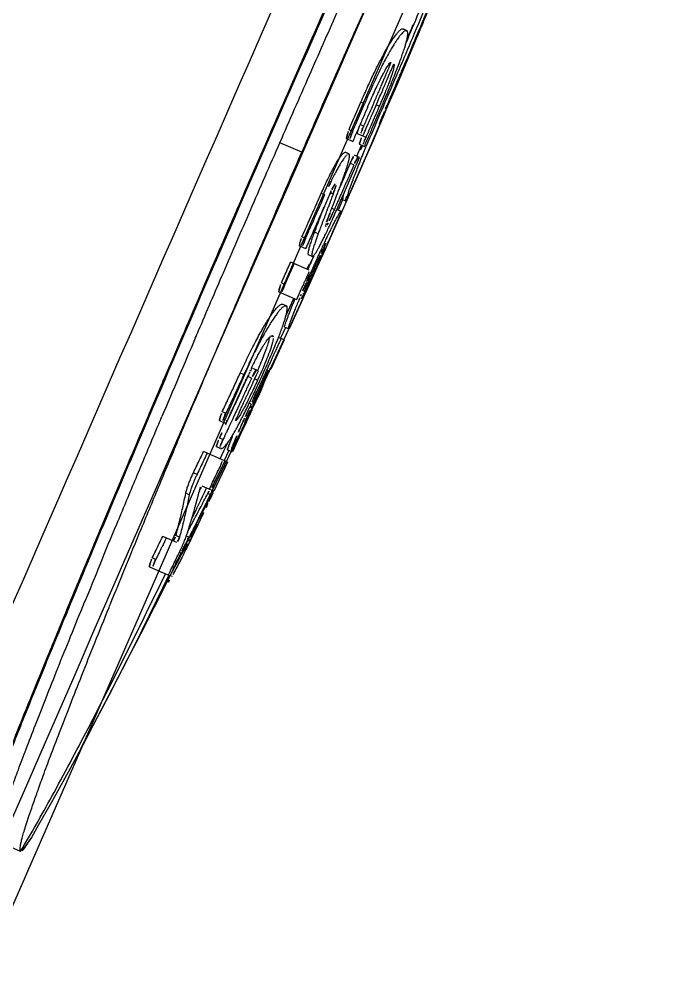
# Model space of a CAD drawing. Header units: millimetres. Extents: x 1145859089 to 1147511753, y -1047484727 to -1047247487.
# Drawn here: x 1146335855.3 to 1146335893.6, y -1047431231.3 to -1047431174.8 of the extents above; entities that cross this region are included whole.
import ezdxf
from ezdxf.xclip import XClip

# ---------------------------------------------------------------- set-up
doc = ezdxf.new("R2010")
doc.units = ezdxf.units.MM
doc.header["$LTSCALE"] = 100
doc.header["$MEASUREMENT"] = 0
doc.header["$XCLIPFRAME"] = 2
doc.layers.get('0').update_dxf_attribs({"linetype": 'CONTINUOUS'})
doc.layers.add('XREF', color=135, linetype='CONTINUOUS')
doc.layers.add('단지배치도$0$W240910', color=135, linetype='CONTINUOUS')

# ---------------------------------------------------------------- blocks, each defined once
blk = doc.blocks.new('단지배치도$0$zw$9902')
at = {"layer": '단지배치도$0$W240910', "linetype": 'ByBlock', "ltscale": 20}
for p, q in [((67175.562, -59870.414), (67241.68, -59719.244)), ((67199.656, -59804.68), (67199.015, -59806.129)), ((67204.142, -59806.059), (67204.358, -59806.154)), ((67199.015, -59806.129), (67198.236, -59807.895)), ((67204.167, -59806.065), (67204.355, -59806.147)), ((67204.381, -59806.668), (67204.564, -59806.236)), ((67198.236, -59807.895), (67197.487, -59809.597)), ((67197.487, -59809.597), (67196.767, -59811.239)), ((67201.883, -59810.46), (67201.672, -59810.368)), ((67202.754, -59810.599), (67202.576, -59810.521)), ((67203.245, -59810.56), (67203.152, -59810.777)), ((67202.792, -59811.047), (67202.719, -59811.015)), ((67202.861, -59810.887), (67202.792, -59811.047)), ((67203.152, -59810.777), (67203.118, -59810.762)), ((67203.152, -59810.777), (67203.122, -59810.846)), ((67196.767, -59811.239), (67196.071, -59812.829)), ((67201.835, -59811.768), (67201.624, -59811.675)), ((67201.187, -59812.071), (67200.976, -59811.979)), ((67201.463, -59812.192), (67201.97, -59812.414)), ((67202.744, -59811.732), (67201.995, -59813.463)), ((67196.071, -59812.829), (67195.396, -59814.374)), ((67198.207, -59813.302), (67196.919, -59812.738)), ((67200.832, -59812.5), (67201.198, -59812.661)), ((67201.584, -59812.829), (67201.878, -59812.958)), ((67200.959, -59813.39), (67200.748, -59813.298)), ((67200.765, -59813.299), (67200.961, -59813.385)), ((67201.431, -59813.53), (67201.712, -59812.885)), ((67201.971, -59812.996), (67201.991, -59812.947)), ((67200.793, -59814.537), (67201.05, -59813.95)), ((67201.995, -59813.463), (67200.969, -59815.811)), ((67201.261, -59814.042), (67201.05, -59813.95)), ((67201.598, -59813.603), (67201.303, -59813.474)), ((67195.396, -59814.374), (67194.74, -59815.881)), ((67200.666, -59814.829), (67200.793, -59814.537)), ((67200.448, -59815.325), (67200.666, -59814.829)), ((67194.74, -59815.881), (67193.972, -59817.65)), ((67199.556, -59815.804), (67199.346, -59815.712)), ((67200.042, -59815.746), (67199.88, -59815.675)), ((67200.597, -59816.085), (67200.332, -59816.686)), ((67200.789, -59816.17), (67200.578, -59816.077)), ((67200.543, -59816.778), (67199.749, -59818.571)), ((67199.966, -59816.581), (67200.118, -59816.647)), ((67200.543, -59816.778), (67200.286, -59816.666)), ((67193.972, -59817.65), (67193.22, -59819.384)), ((67199.601, -59817.624), (67199.628, -59817.635)), ((67198.426, -59818.355), (67198.215, -59818.263)), ((67199.165, -59818.078), (67198.955, -59817.986)), ((67199.578, -59818.496), (67199.532, -59818.593)), ((67198.065, -59818.785), (67198.432, -59818.945)), ((67199.532, -59818.593), (67199.49, -59818.683)), ((67199.576, -59818.934), (67199.497, -59818.9)), ((67199.701, -59818.55), (67199.749, -59818.571)), ((67193.22, -59819.384), (67192.486, -59821.084)), ((67198.809, -59819.41), (67198.599, -59819.318)), ((67198.814, -59819.414), (67198.603, -59819.322)), ((67199.264, -59819.384), (67199.324, -59819.41)), ((67198.641, -59820.21), (67197.557, -59819.736)), ((67198.557, -59820.173), (67198.6, -59820.077)), ((67192.486, -59821.084), (67191.768, -59822.75)), ((67197.216, -59821.055), (67197.006, -59820.963)), ((67196.854, -59821.484), (67197.904, -59821.943)), ((67197.502, -59822.393), (67197.738, -59821.87)), ((67198.251, -59821.895), (67198.286, -59821.817)), ((67198.26, -59821.702), (67198.292, -59821.716)), ((67198.286, -59821.817), (67198.342, -59821.692)), ((67197.095, -59822.212), (67197.308, -59822.305)), ((67197.095, -59822.212), (67197.097, -59822.213)), ((67197.425, -59822.564), (67197.502, -59822.393)), ((67198.26, -59821.899), (67197.461, -59823.664)), ((67198.26, -59821.899), (67198.251, -59821.895)), ((67191.768, -59822.75), (67190.612, -59825.446)), ((67197.275, -59822.897), (67197.425, -59822.564)), ((67197.25, -59823.572), (67196.959, -59824.211)), ((67197.207, -59823.553), (67197.461, -59823.664)), ((67196.492, -59824.064), (67196.506, -59824.073)), ((67197.17, -59824.303), (67196.387, -59826.017)), ((67197.17, -59824.303), (67196.839, -59824.158)), ((67190.612, -59825.446), (67189.941, -59827.014)), ((67194.803, -59826.342), (67194.592, -59826.25)), ((67195.655, -59826.126), (67195.325, -59825.982)), ((67195.349, -59826.792), (67195.547, -59826.362)), ((67195.547, -59826.362), (67195.655, -59826.126)), ((67195.611, -59826.107), (67195.623, -59826.078)), ((67196.287, -59825.973), (67196.387, -59826.017)), ((67195.259, -59826.54), (67195.048, -59826.447)), ((67195.441, -59826.591), (67195.611, -59826.665)), ((67195.839, -59826.744), (67195.64, -59827.176)), ((67195.986, -59826.875), (67195.892, -59826.834)), ((67189.941, -59827.014), (67189.289, -59828.544)), ((67195.733, -59827.351), (67195.492, -59827.874)), ((67195.733, -59827.351), (67195.668, -59827.323)), ((67195.228, -59828.07), (67195.123, -59828.024)), ((67195.213, -59828.104), (67195.137, -59828.267)), ((67195.228, -59828.07), (67195.213, -59828.104)), ((67195.315, -59828.329), (67195.461, -59828.013)), ((67195.323, -59828.071), (67195.346, -59828.021)), ((67195.387, -59828.099), (67195.323, -59828.071)), ((67195.492, -59827.874), (67195.387, -59828.099)), ((67195.461, -59828.013), (67195.52, -59827.886)), ((67195.52, -59827.886), (67195.606, -59827.699)), ((67189.289, -59828.544), (67188.654, -59830.037)), ((67193.748, -59828.611), (67193.537, -59828.519)), ((67189.96, -59828.892), (67189.996, -59828.807)), ((67193.381, -59829.036), (67193.753, -59829.199)), ((67193.74, -59829.271), (67193.77, -59829.207)), ((67194.952, -59829.119), (67194.633, -59829.804)), ((67194.949, -59829.126), (67194.95, -59829.124)), ((67194.95, -59829.124), (67194.952, -59829.119)), ((67194.952, -59829.119), (67194.973, -59829.075)), ((67194.973, -59829.075), (67195.037, -59828.935)), ((67188.654, -59830.037), (67188.037, -59831.494)), ((67193.583, -59830.152), (67193.372, -59830.059)), ((67193.653, -59830.781), (67193.862, -59830.333)), ((67194.633, -59829.804), (67194.13, -59830.877)), ((67193.851, -59831.472), (67192.438, -59830.854)), ((67193.41, -59830.659), (67193.199, -59830.567)), ((67193.407, -59830.666), (67193.223, -59830.586)), ((67193.42, -59831.279), (67193.653, -59830.781)), ((67193.92, -59830.785), (67193.64, -59831.38)), ((67193.842, -59830.756), (67194.053, -59830.848)), ((67194.058, -59830.853), (67193.847, -59830.761)), ((67194.128, -59830.881), (67194.059, -59830.851)), ((67188.037, -59831.494), (67187.436, -59832.916)), ((67193.851, -59831.472), (67193.046, -59833.173)), ((67193.681, -59831.398), (67193.41, -59831.975)), ((67193.41, -59831.975), (67193.343, -59832.118)), ((67191.849, -59832.093), (67192.06, -59832.185)), ((67193.108, -59832.617), (67193.011, -59832.575)), ((67193.343, -59832.118), (67193.108, -59832.617)), ((67187.436, -59832.916), (67186.851, -59834.305)), ((67192.332, -59832.861), (67193.015, -59833.159)), ((67191.605, -59833.39), (67191.394, -59833.298)), ((67192.894, -59833.408), (67192.683, -59833.316)), ((67186.851, -59834.305), (67186.282, -59835.66)), ((67192.363, -59834.606), (67192.121, -59835.11)), ((67192.121, -59835.11), (67191.472, -59836.458)), ((67186.282, -59835.66), (67185.727, -59836.985)), ((67190.881, -59836.198), (67190.044, -59835.832)), ((67191.027, -59835.871), (67190.816, -59835.779)), ((67191.586, -59835.885), (67191.426, -59835.816)), ((67191.695, -59835.878), (67191.763, -59835.748)), ((67191.569, -59836.119), (67191.583, -59836.092)), ((67185.727, -59836.985), (67185.187, -59838.28)), ((67189.637, -59837.183), (67189.426, -59837.09)), ((67191.018, -59837.004), (67190.969, -59837.106)), ((67191.116, -59836.802), (67191.018, -59837.004)), ((67191.019, -59836.759), (67191.116, -59836.802)), ((67191.231, -59836.752), (67191.294, -59836.635)), ((67189.266, -59837.607), (67190.472, -59838.134)), ((67190.412, -59838.11), (67189.688, -59839.584)), ((67190.541, -59837.991), (67190.472, -59838.134)), ((67190.472, -59838.134), (67190.488, -59838.104)), ((67185.187, -59838.28), (67184.661, -59839.545)), ((67190.379, -59838.518), (67190.241, -59838.458)), ((67184.661, -59839.545), (67184.15, -59840.781)), ((67189.688, -59839.584), (67188.811, -59841.35)), ((67184.15, -59840.781), (67183.652, -59841.988)), ((67188.811, -59841.35), (67187.948, -59843.065)), ((67183.652, -59841.988), (67183.168, -59843.167)), ((67183.168, -59843.167), (67182.697, -59844.317)), ((67187.948, -59843.065), (67187.08, -59844.765)), ((67182.697, -59844.317), (67182.316, -59845.254)), ((67187.08, -59844.765), (67186.223, -59846.418)), ((67182.316, -59845.254), (67181.943, -59846.172)), ((67181.943, -59846.172), (67181.581, -59847.07)), ((67186.223, -59846.418), (67185.373, -59848.03)), ((67185.373, -59848.03), (67184.492, -59849.667)), ((67184.492, -59849.667), (67183.578, -59851.322)), ((67183.578, -59851.322), (67182.664, -59852.926)), ((67182.664, -59852.926), (67182.315, -59853.523)), ((67181.705, -59854.31), (67180.31, -59853.7))]:
    blk.add_line(p, q, dxfattribs=at)
at = {"layer": '단지배치도$0$W240910'}
blk.add_arc((56404.253, -57219.78, 0), 12756.719, 322.5073299, 9.110085, dxfattribs=at)
at = {"layer": '단지배치도$0$W240910', "linetype": 'ByBlock', "ltscale": 20}
for centre, radius, start, end in [((93492.861, -71309.971), 28703.079, 156.175393, 156.577978), ((93061.131, -71121.144), 28226.861, 156.173706, 156.5796719), ((66532.959, -59521.99), 729.311, 337.006513, 337.158307), ((67204.334, -59806.21), 0.0605, 72.0715, 78.7593), ((67204.335, -59806.208), 0.0586, 66.3784, 72.0452), ((67204.326, -59806.229), 0.0814, 53.8326, 66.3323), ((67313.936, -59859.044), 121.064, 156.64346, 157.61914), ((67285.993, -59847.501), 91.061, 157.6728, 158.11519), ((67223.784, -59826.438), 26.459, 154.4116, 156.3019), ((67200.201, -59815.16), 0.0483, 63.3977, 66.3988), ((66929.488, -59715.427), 288.323, 339.1632, 339.47354), ((67198.829, -59819.365), 0.0493, 246.3154, 253.3224), ((67230.8, -59834.112), 34.806, 154.5757, 154.7911), ((67219.941, -59828.943), 22.779, 154.4402, 154.5909), ((67260.627, -59848.18), 67.863, 156.9753, 157.16346), ((68430.573, -60354.396), 1347.322, 156.826876, 157.039315), ((67226.401, -59840.789), 34.494, 155.007, 155.2574), ((67223.772, -59839.563), 31.593, 154.7458, 155.0068), ((67221.284, -59838.389), 28.842, 154.4546, 154.7475), ((66671.425, -59586.823), 576.4, 334.515327, 334.718788), ((67157.56, -59817.948), 38.584, 334.4228, 335.1806), ((67156.218, -59819.416), 39.157, 334.2005, 336.3909), ((67117.183, -59796.942), 84.071, 332.24613, 332.41147), ((68102.701, -60220.041), 993.71, 157.345175, 157.691456), ((67169.808, -59826.442), 23.854, 329.5859, 330.4989), ((67168.525, -59825.714), 25.329, 330.4931, 330.794)]:
    blk.add_arc(centre, radius, start, end, dxfattribs=at)
blk.add_ellipse((66756.086, -59619.918), major_axis=(177.193, -452.685), ratio=1, start_param=0.708795, end_param=0.862005, dxfattribs=at)
for points, start_tangent, end_tangent in [([(67217.271, -59767.057), (67217.114, -59767.329), (67216.883, -59767.741), (67216.632, -59768.201), (67216.35, -59768.729), (67216.025, -59769.351), (67215.643, -59770.094), (67215.198, -59770.974), (67214.686, -59772.001), (67214.104, -59773.185), (67213.444, -59774.544), (67212.696, -59776.102), (67211.849, -59777.881), (67210.895, -59779.906), (67209.822, -59782.205), (67208.616, -59784.809), (67207.263, -59787.755), (67205.747, -59791.081), (67204.047, -59794.841), (67202.141, -59799.089), (67200.012, -59803.872), (67197.59, -59809.358), (67195.002, -59815.275), (67192.596, -59820.825), (67190.518, -59825.66), (67188.686, -59829.957), (67187.074, -59833.771), (67185.654, -59837.154), (67184.405, -59840.158), (67183.307, -59842.821), (67182.344, -59845.179), (67181.501, -59847.263), (67180.765, -59849.099), (67180.127, -59850.713), (67179.574, -59852.127), (67179.097, -59853.364), (67178.688, -59854.443), (67178.342, -59855.373), (67178.053, -59856.162), (67177.815, -59856.828), (67177.617, -59857.397), (67177.449, -59857.897), (67177.302, -59858.348), (67177.201, -59858.673)], (-0.505848, -0.862623), (-0.290029, -0.957018)), ([(67198.207, -59813.302), (67199.711, -59809.874), (67201.283, -59806.317), (67202.827, -59802.849), (67204.265, -59799.646), (67205.6, -59796.695), (67206.853, -59793.948), (67208.023, -59791.403), (67209.116, -59789.045), (67210.001, -59787.15)], (0.400747, 0.916189), (0.424711, 0.905329)), ([(67207.302, -59787.81), (67204.237, -59794.56), (67200.39, -59803.162), (67196.295, -59812.457), (67192.25, -59821.774), (67188.545, -59830.438), (67185.663, -59837.285)], (-0.416193, -0.909276), (-0.385119, -0.922867)), ([(67196.919, -59812.738), (67198.655, -59808.781), (67200.271, -59805.126), (67201.774, -59801.748), (67201.974, -59801.3)], (0.400722, 0.9162), (0.407949, 0.913005)), ([(67203.118, -59810.762), (67203.176, -59810.627), (67203.247, -59810.461), (67203.289, -59810.365), (67203.335, -59810.258), (67203.385, -59810.141), (67203.441, -59810.011), (67203.502, -59809.869), (67203.569, -59809.711), (67203.643, -59809.538), (67203.725, -59809.347), (67203.815, -59809.137), (67203.914, -59808.905), (67204.023, -59808.65), (67204.143, -59808.369), (67204.275, -59808.059), (67204.42, -59807.72), (67204.578, -59807.348), (67204.749, -59806.943), (67204.925, -59806.528), (67205.081, -59806.16), (67205.218, -59805.835), (67205.34, -59805.546), (67205.449, -59805.287), (67205.547, -59805.054), (67205.635, -59804.843), (67205.716, -59804.651), (67205.789, -59804.477), (67205.855, -59804.319), (67205.916, -59804.175), (67205.971, -59804.043), (67206.021, -59803.923), (67206.066, -59803.814), (67206.108, -59803.715), (67206.14, -59803.638)], (0.395446, 0.918489), (0.385467, 0.922722)), ([(67205.775, -59804.033), (67204.804, -59806.34), (67203.762, -59808.79), (67202.861, -59810.887)], (-0.386544, -0.922271), (-0.395847, -0.918317)), ([(67205.738, -59804.69), (67205.666, -59804.86), (67205.624, -59804.959), (67205.578, -59805.07), (67205.527, -59805.192), (67205.47, -59805.327), (67205.407, -59805.476), (67205.338, -59805.64), (67205.262, -59805.822), (67205.178, -59806.021), (67205.085, -59806.241), (67204.983, -59806.483), (67204.87, -59806.749), (67204.747, -59807.041), (67204.611, -59807.361), (67204.464, -59807.709), (67204.303, -59808.087), (67204.129, -59808.495), (67203.964, -59808.882), (67203.819, -59809.22), (67203.691, -59809.521), (67203.575, -59809.791), (67203.471, -59810.033), (67203.378, -59810.249), (67203.295, -59810.443), (67203.245, -59810.56)], (-0.386545, -0.922271), (-0.394937, -0.918708)), ([(67204.564, -59806.236), (67205.006, -59805.189)], (0.389769, 0.920913), (0.388325, 0.921522)), ([(67201.672, -59810.368), (67201.885, -59809.88), (67202.086, -59809.43), (67202.279, -59809.011), (67202.465, -59808.618), (67202.645, -59808.251), (67202.815, -59807.917), (67202.974, -59807.618), (67203.122, -59807.35), (67203.26, -59807.112), (67203.387, -59806.902), (67203.503, -59806.723), (67203.601, -59806.578), (67203.682, -59806.467), (67203.749, -59806.38), (67203.853, -59806.256), (67203.928, -59806.178), (67204.003, -59806.113), (67204.143, -59806.058)], (0.395163, 0.918611), (0.808312, -0.588754)), ([(67204.149, -59806.062), (67204.168, -59806.064)], (0.982969, 0.183772), (0.899763, -0.43638)), ([(67204.215, -59806.204), (67204.174, -59806.238), (67204.067, -59806.344), (67203.963, -59806.468), (67203.896, -59806.555), (67203.815, -59806.666), (67203.718, -59806.808), (67203.6, -59806.992), (67203.456, -59807.229), (67203.285, -59807.528), (67203.099, -59807.87), (67202.901, -59808.255), (67202.685, -59808.692), (67202.448, -59809.193), (67202.182, -59809.778), (67201.883, -59810.46)], (-0.796478, -0.604667), (-0.395164, -0.918611)), ([(67202.788, -59810.856), (67203.083, -59810.165), (67203.334, -59809.564), (67203.547, -59809.043), (67203.728, -59808.586), (67203.884, -59808.181), (67204.019, -59807.818), (67204.134, -59807.491), (67204.229, -59807.202), (67204.3, -59806.97), (67204.349, -59806.791), (67204.382, -59806.652), (67204.404, -59806.543), (67204.426, -59806.389), (67204.429, -59806.292), (67204.374, -59806.163)], (0.395861, 0.918311), (-0.808083, 0.589069)), ([(67204.346, -59806.15), (67204.26, -59806.174), (67204.215, -59806.204)], (-0.980709, 0.195476), (-0.796478, -0.604667)), ([(67203.439, -59808.033), (67203.382, -59808.166), (67203.322, -59808.307), (67203.255, -59808.465), (67203.18, -59808.639), (67203.098, -59808.832), (67203.007, -59809.045), (67202.906, -59809.279), (67202.796, -59809.536), (67202.677, -59809.815), (67202.547, -59810.118), (67202.404, -59810.451), (67202.248, -59810.812), (67202.102, -59811.149), (67201.969, -59811.459), (67201.835, -59811.768)], (-0.391952, -0.919986), (-0.397143, -0.917757)), ([(67202.053, -59810.685), (67202.276, -59810.174), (67202.476, -59809.732), (67202.651, -59809.356), (67202.804, -59809.043), (67202.935, -59808.786), (67203.05, -59808.574), (67203.146, -59808.406), (67203.224, -59808.28), (67203.286, -59808.188), (67203.439, -59808.033)], (0.395595, 0.918425), (0.9162, -0.400722)), ([(67202.668, -59810.307), (67202.837, -59809.914), (67202.99, -59809.559), (67203.124, -59809.246), (67203.243, -59808.968), (67203.349, -59808.719), (67203.444, -59808.496), (67203.528, -59808.299), (67203.61, -59808.108)], (0.395161, 0.918612), (0.392163, 0.919896)), ([(67203.61, -59808.108), (67203.622, -59808.214), (67203.585, -59808.409), (67203.543, -59808.565), (67203.485, -59808.749), (67203.413, -59808.959), (67203.325, -59809.199), (67203.22, -59809.474), (67203.092, -59809.793), (67202.938, -59810.167), (67202.754, -59810.599)], (0.9162, -0.400722), (-0.395546, -0.918446)), ([(67200.976, -59811.979), (67201.209, -59811.442), (67201.441, -59810.905), (67201.672, -59810.368)], (0.397569, 0.917572), (0.395163, 0.918611)), ([(67201.187, -59812.071), (67201.413, -59811.55), (67201.645, -59811.013), (67201.883, -59810.46)], (0.397574, 0.91757), (0.395164, 0.918611)), ([(67201.792, -59812.336), (67201.887, -59812.118), (67201.984, -59811.894), (67202.093, -59811.642), (67202.215, -59811.358), (67202.351, -59811.043), (67202.502, -59810.692), (67202.668, -59810.307)], (0.39789, 0.917433), (0.395161, 0.918612)), ([(67202.053, -59810.685), (67201.772, -59811.336), (67201.491, -59811.986), (67201.198, -59812.661)], (-0.395595, -0.918425), (-0.398413, -0.917206)), ([(67201.878, -59812.958), (67202.174, -59812.277), (67202.477, -59811.577), (67202.788, -59810.856)], (0.398601, 0.917125), (0.395861, 0.918311)), ([(67202.754, -59810.599), (67202.71, -59810.701), (67202.663, -59810.809), (67202.624, -59810.901), (67202.577, -59811.011), (67202.518, -59811.147), (67202.444, -59811.318), (67202.402, -59811.415), (67202.356, -59811.521), (67202.307, -59811.634), (67202.254, -59811.757), (67202.196, -59811.892), (67202.13, -59812.044), (67202.054, -59812.218), (67201.97, -59812.414)], (-0.395546, -0.918446), (-0.397941, -0.917411)), ([(67202.767, -59811.652), (67202.81, -59811.495), (67202.851, -59811.394), (67202.901, -59811.274), (67202.961, -59811.13), (67203.033, -59810.961), (67203.118, -59810.762)], (-0.877584, 0.479424), (0.395446, 0.918489)), ([(67203.122, -59810.846), (67203.066, -59810.976), (67202.992, -59811.146), (67202.93, -59811.289), (67202.877, -59811.408), (67202.833, -59811.508), (67202.767, -59811.652)], (-0.39584, -0.918319), (-0.877584, 0.479424)), ([(67200.832, -59812.5), (67200.829, -59812.394), (67200.853, -59812.304), (67200.883, -59812.216), (67200.927, -59812.1), (67200.976, -59811.979)], (-0.9162, 0.400722), (0.397568, 0.917573)), ([(67201.187, -59812.071), (67201.139, -59812.189), (67201.099, -59812.294), (67201.049, -59812.45), (67201.043, -59812.593)], (0.9162, -0.400722), (0.9162, -0.400722)), ([(67201.463, -59812.192), (67201.47, -59812.089), (67201.497, -59812), (67201.529, -59811.912), (67201.574, -59811.797), (67201.588, -59811.762)], (-0.9162, 0.400722), (0.377755, 0.925905)), ([(67201.835, -59811.768), (67201.786, -59811.886), (67201.745, -59811.992), (67201.691, -59812.146), (67201.674, -59812.284)], (0.9162, -0.400722), (0.9162, -0.400722)), ([(67191.953, -59824.211), (67192.147, -59823.759), (67193.607, -59820.363), (67195.193, -59816.698), (67196.919, -59812.738)], (0.39347, 0.919338), (0.400722, 0.9162)), ([(67201.584, -59812.829), (67201.599, -59812.73), (67201.646, -59812.599), (67201.694, -59812.478), (67201.759, -59812.321)], (-0.9162, 0.400722), (0.397936, 0.917413)), ([(67201.97, -59812.414), (67201.92, -59812.531), (67201.878, -59812.635), (67201.821, -59812.788), (67201.794, -59812.921)], (0.9162, -0.400722), (0.9162, -0.400722)), ([(67187.005, -59839.726), (67187.803, -59837.771), (67188.792, -59835.368), (67189.867, -59832.782), (67191.033, -59829.998), (67192.294, -59827.015), (67193.669, -59823.787), (67195.167, -59820.3), (67196.711, -59816.733), (67198.207, -59813.302)], (0.376434, 0.926443), (0.400747, 0.916189)), ([(67199.346, -59815.712), (67199.52, -59815.324), (67199.679, -59814.983), (67199.823, -59814.686), (67199.953, -59814.432), (67200.066, -59814.219), (67200.165, -59814.042), (67200.251, -59813.895), (67200.326, -59813.775), (67200.389, -59813.679), (67200.442, -59813.601), (67200.528, -59813.487), (67200.591, -59813.412), (67200.659, -59813.344), (67200.748, -59813.298)], (0.403117, 0.915149), (0.9162, -0.400721)), ([(67200.669, -59814.729), (67200.763, -59814.463), (67200.836, -59814.243), (67200.891, -59814.065), (67200.932, -59813.921), (67200.962, -59813.806), (67200.982, -59813.713), (67201.004, -59813.581), (67201.009, -59813.468), (67200.972, -59813.398)], (0.340248, 0.940336), (-0.792944, 0.609295)), ([(67200.808, -59816.148), (67200.853, -59815.915), (67200.995, -59815.499), (67201.212, -59814.912), (67201.497, -59814.173), (67201.855, -59813.279), (67201.971, -59812.996)], (-0.757068, 0.653336), (0.379522, 0.925183)), ([(67200.748, -59813.298), (67200.766, -59813.299)], (0.934859, 0.35502), (0.870564, -0.492055)), ([(67200.959, -59813.39), (67200.853, -59813.452)], (-0.9162, 0.400722), (-0.671749, -0.740779)), ([(67200.972, -59813.398), (67200.959, -59813.39)], (-0.792944, 0.609295), (-0.9162, 0.400722)), ([(67200.817, -59813.491), (67200.771, -59813.54), (67200.649, -59813.7), (67200.566, -59813.822), (67200.464, -59813.985), (67200.345, -59814.188), (67200.215, -59814.426), (67200.075, -59814.697), (67199.92, -59815.011)], (-0.690011, -0.723799), (-0.433142, -0.901326)), ([(67200.146, -59816.913), (67200.649, -59815.772), (67201.126, -59814.683), (67201.598, -59813.603)], (0.403744, 0.914872), (0.399442, 0.916759)), ([(67200.853, -59813.452), (67200.817, -59813.491)], (-0.671749, -0.740779), (-0.690011, -0.723799)), ([(67201.05, -59813.95), (67201.091, -59813.859), (67201.16, -59813.709), (67201.213, -59813.605), (67201.303, -59813.474)], (0.400084, 0.916478), (0.916208, -0.400703)), ([(67201.514, -59813.566), (67201.449, -59813.652), (67201.387, -59813.768), (67201.309, -59813.934), (67201.261, -59814.042)], (-0.9162, 0.400722), (-0.400079, -0.916481)), ([(67201.261, -59814.042), (67201.222, -59814.132), (67201.18, -59814.228), (67201.139, -59814.321), (67201.098, -59814.415), (67201.056, -59814.511), (67201.015, -59814.606), (67200.977, -59814.691), (67200.94, -59814.776), (67200.902, -59814.863), (67200.862, -59814.955), (67200.821, -59815.048), (67200.778, -59815.146), (67200.734, -59815.246), (67200.69, -59815.346), (67200.651, -59815.437), (67200.611, -59815.527), (67200.571, -59815.618), (67200.529, -59815.714), (67200.486, -59815.812), (67200.443, -59815.91), (67200.398, -59816.012), (67200.352, -59816.117), (67200.305, -59816.222), (67200.268, -59816.308), (67200.228, -59816.398), (67200.188, -59816.489), (67200.118, -59816.647)], (0.400092, 0.916475), (-0.403498, -0.914981)), ([(67199.892, -59816.775), (67199.935, -59816.661), (67200.005, -59816.48), (67200.079, -59816.287), (67200.159, -59816.081), (67200.246, -59815.856), (67200.341, -59815.608), (67200.443, -59815.339), (67200.553, -59815.046), (67200.669, -59814.729)], (0.356506, 0.934293), (0.340275, 0.940326)), ([(67199.977, -59815.474), (67200.03, -59815.371), (67200.075, -59815.289), (67200.147, -59815.175), (67200.22, -59815.116)], (0.50669, 0.862128), (0.9162, -0.400722)), ([(67199.853, -59815.738), (67199.916, -59815.599), (67199.977, -59815.474)], (0.9162, -0.400722), (0.50669, 0.862128)), ([(67200.042, -59815.746), (67200.093, -59815.6), (67200.101, -59815.578)], (0.339094, 0.940753), (0.323489, 0.946232)), ([(67200.101, -59815.578), (67200.133, -59815.483), (67200.164, -59815.39), (67200.195, -59815.287), (67200.222, -59815.117)], (0.323489, 0.946232), (-0.893965, 0.448138)), ([(67198.215, -59818.263), (67198.269, -59818.144), (67198.313, -59818.045), (67198.365, -59817.927), (67198.427, -59817.789), (67198.499, -59817.628), (67198.539, -59817.537), (67198.584, -59817.436), (67198.633, -59817.326), (67198.685, -59817.209), (67198.738, -59817.09), (67198.789, -59816.974), (67198.839, -59816.863), (67198.885, -59816.759), (67198.927, -59816.663), (67198.966, -59816.574), (67199.033, -59816.423), (67199.087, -59816.301), (67199.131, -59816.202), (67199.182, -59816.086), (67199.223, -59815.993), (67199.266, -59815.894), (67199.307, -59815.801), (67199.346, -59815.712)], (0.40778, 0.91308), (0.370699, 0.928753)), ([(67198.426, -59818.355), (67198.494, -59818.203), (67198.574, -59818.024), (67198.622, -59817.917), (67198.674, -59817.799), (67198.732, -59817.67), (67198.795, -59817.527), (67198.865, -59817.371), (67198.941, -59817.2), (67199.017, -59817.028), (67199.084, -59816.876), (67199.143, -59816.743), (67199.196, -59816.624), (67199.243, -59816.518), (67199.284, -59816.424), (67199.353, -59816.268), (67199.405, -59816.149), (67199.445, -59816.058), (67199.489, -59815.96), (67199.558, -59815.8)], (0.407773, 0.913083), (0.388483, 0.921456)), ([(67199.853, -59815.738), (67199.533, -59816.463), (67199.185, -59817.251), (67198.806, -59818.105), (67198.432, -59818.945)], (-0.402778, -0.915298), (-0.407362, -0.913267)), ([(67200.042, -59815.746), (67200.001, -59815.855), (67199.953, -59815.984), (67199.895, -59816.139), (67199.862, -59816.228), (67199.826, -59816.325), (67199.786, -59816.432), (67199.743, -59816.547), (67199.696, -59816.673), (67199.645, -59816.81), (67199.589, -59816.958), (67199.529, -59817.118), (67199.463, -59817.294), (67199.392, -59817.481), (67199.325, -59817.657), (67199.267, -59817.812), (67199.214, -59817.949), (67199.165, -59818.078)], (-0.347556, -0.937659), (-0.355707, -0.934598)), ([(67200.614, -59816.026), (67200.616, -59815.906), (67200.668, -59815.743), (67200.693, -59815.677)], (-0.822204, 0.569194), (0.328583, 0.944475)), ([(67200.968, -59815.811), (67200.908, -59815.946), (67200.809, -59816.148), (67200.808, -59816.148)], (-0.400982, -0.916086), (-0.757068, 0.653336)), ([(67200.497, -59816.758), (67200.419, -59816.846), (67200.354, -59816.953), (67200.274, -59817.095), (67200.18, -59817.271), (67200.073, -59817.479), (67199.951, -59817.723), (67199.812, -59818.005), (67199.668, -59818.307), (67199.578, -59818.496)], (-0.9162, 0.400722), (-0.426974, -0.904264)), ([(67199.664, -59817.388), (67199.678, -59817.356), (67199.717, -59817.243), (67199.764, -59817.115), (67199.815, -59816.977), (67199.871, -59816.828), (67199.892, -59816.775)], (0.390105, 0.920771), (0.356506, 0.934293)), ([(67200.118, -59816.647), (67200.043, -59816.816), (67199.976, -59816.965), (67199.915, -59817.097), (67199.861, -59817.212), (67199.814, -59817.31), (67199.75, -59817.437)], (-0.403497, -0.914981), (-0.462389, -0.886677)), ([(67200.222, -59816.718), (67200.245, -59816.679)], (0.427436, 0.904046), (0.643778, 0.765213)), ([(67200.245, -59816.679), (67200.286, -59816.666)], (0.643778, 0.765213), (0.9162, -0.400722)), ([(67198.815, -59819.413), (67198.933, -59819.323), (67198.998, -59819.236), (67199.08, -59819.108), (67199.171, -59818.951), (67199.27, -59818.769), (67199.379, -59818.56), (67199.498, -59818.321), (67199.63, -59818.046), (67199.78, -59817.726), (67199.951, -59817.35), (67200.146, -59816.913)], (0.958212, -0.286058), (0.403744, 0.914872)), ([(67199.616, -59817.639), (67199.623, -59817.526)], (-0.670174, 0.742204), (0.184303, 0.98287)), ([(67199.628, -59817.635), (67199.616, -59817.639)], (-0.701881, -0.712294), (-0.670174, 0.742204)), ([(67199.623, -59817.526), (67199.664, -59817.388)], (0.184303, 0.98287), (0.390105, 0.920771)), ([(67199.75, -59817.437), (67199.739, -59817.457), (67199.688, -59817.551), (67199.628, -59817.635)], (-0.462389, -0.886677), (-0.703218, -0.710974)), ([(67198.065, -59818.785), (67198.063, -59818.678), (67198.089, -59818.588), (67198.119, -59818.5), (67198.164, -59818.384), (67198.215, -59818.263)], (-0.9162, 0.400722), (0.40693, 0.913459)), ([(67198.426, -59818.355), (67198.376, -59818.474), (67198.335, -59818.579), (67198.283, -59818.734), (67198.276, -59818.877)], (-0.9162, 0.400722), (0.9162, -0.400722)), ([(67198.599, -59819.318), (67198.582, -59819.215), (67198.602, -59819.099), (67198.631, -59818.976), (67198.664, -59818.852), (67198.702, -59818.725), (67198.746, -59818.586), (67198.793, -59818.441), (67198.841, -59818.302), (67198.895, -59818.149), (67198.955, -59817.986)], (-0.9162, 0.400722), (0.35504, 0.934851)), ([(67199.165, -59818.078), (67199.126, -59818.184), (67199.088, -59818.291), (67199.047, -59818.407), (67199.005, -59818.53), (67198.962, -59818.66), (67198.92, -59818.795), (67198.878, -59818.934), (67198.84, -59819.074), (67198.81, -59819.205), (67198.793, -59819.311), (67198.801, -59819.406)], (-0.355049, -0.934848), (0.76646, -0.642293)), ([(67198.342, -59821.692), (67198.362, -59821.647), (67198.427, -59821.504), (67198.498, -59821.345), (67198.578, -59821.168), (67198.665, -59820.974), (67198.761, -59820.76), (67198.866, -59820.526), (67198.98, -59820.272), (67199.105, -59819.992), (67199.237, -59819.695), (67199.36, -59819.42), (67199.469, -59819.176), (67199.576, -59818.934)], (0.410398, 0.911907), (0.406531, 0.913637)), ([(67199.49, -59818.683), (67199.41, -59818.855), (67199.299, -59819.094), (67199.198, -59819.312), (67199.108, -59819.511), (67199.026, -59819.691), (67198.952, -59819.855), (67198.887, -59819.999), (67198.826, -59820.135), (67198.757, -59820.289), (67198.681, -59820.461), (67198.654, -59820.522)], (-0.424219, -0.90556), (-0.40349, -0.914984)), ([(67199.555, -59818.925), (67199.482, -59819.065), (67199.409, -59819.223), (67199.324, -59819.41)], (-0.9162, 0.400722), (-0.407058, -0.913402)), ([(67199.391, -59819.115), (67199.439, -59819.016), (67199.497, -59818.9)], (0.431623, 0.902054), (0.439916, 0.898039)), ([(67199.497, -59818.9), (67199.504, -59818.884), (67199.562, -59818.772), (67199.611, -59818.679), (67199.701, -59818.55)], (0.439916, 0.898039), (0.9162, -0.400722)), ([(67199.324, -59819.41), (67199.195, -59819.7), (67199.075, -59819.968), (67198.965, -59820.216), (67198.862, -59820.444), (67198.768, -59820.654), (67198.682, -59820.847), (67198.603, -59821.024), (67198.53, -59821.187), (67198.463, -59821.336), (67198.401, -59821.474), (67198.343, -59821.602), (67198.292, -59821.716)], (-0.407058, -0.913402), (-0.410219, -0.911987)), ([(67198.338, -59821.496), (67198.397, -59821.351), (67198.468, -59821.179), (67198.551, -59820.982), (67198.638, -59820.782), (67198.717, -59820.599), (67198.79, -59820.434), (67198.856, -59820.285), (67198.915, -59820.152), (67198.973, -59820.023), (67199.038, -59819.879), (67199.11, -59819.719), (67199.163, -59819.602)], (0.381366, 0.924424), (0.416729, 0.909031)), ([(67198.508, -59820.152), (67198.834, -59819.423)], (0.408122, 0.912928), (0.407153, 0.91336)), ([(67198.602, -59819.322), (67198.599, -59819.318)], (-0.748606, 0.663015), (-0.562496, 0.8268)), ([(67198.6, -59820.077), (67198.646, -59819.974), (67198.704, -59819.844), (67198.766, -59819.707), (67198.833, -59819.558), (67198.904, -59819.402), (67198.93, -59819.346)], (0.40729, 0.913299), (0.415239, 0.909713)), ([(67198.801, -59819.406), (67198.809, -59819.41)], (0.76646, -0.642293), (0.9162, -0.400722)), ([(67199.163, -59819.602), (67199.191, -59819.542), (67199.28, -59819.35), (67199.309, -59819.288)], (0.416729, 0.909031), (0.425851, 0.904793)), ([(67197.006, -59820.963), (67197.191, -59820.551), (67197.375, -59820.142), (67197.557, -59819.736)], (0.411052, 0.911612), (0.409161, 0.912462)), ([(67197.216, -59821.055), (67197.394, -59820.661), (67197.578, -59820.251), (67197.768, -59819.828)], (0.411055, 0.91161), (0.409167, 0.912459)), ([(67197.904, -59821.943), (67197.954, -59821.832), (67198.004, -59821.722), (67198.057, -59821.603), (67198.115, -59821.474), (67198.178, -59821.335), (67198.245, -59821.185), (67198.318, -59821.023), (67198.387, -59820.869), (67198.456, -59820.715)], (0.410433, 0.911891), (0.408779, 0.912634)), ([(67198.456, -59820.715), (67198.507, -59820.598), (67198.551, -59820.494), (67198.61, -59820.342), (67198.641, -59820.21)], (0.9162, -0.400722), (-0.9162, 0.400722)), ([(67198.654, -59820.522), (67198.597, -59820.651), (67198.505, -59820.863), (67198.472, -59820.938)], (-0.40349, -0.914984), (-0.399324, -0.91681)), ([(67196.854, -59821.484), (67196.851, -59821.376), (67196.877, -59821.287), (67196.909, -59821.199), (67196.954, -59821.083), (67197.006, -59820.963)], (-0.9162, 0.400722), (0.411051, 0.911612)), ([(67197.216, -59821.055), (67197.165, -59821.174), (67197.124, -59821.279), (67197.072, -59821.433), (67197.064, -59821.576)], (-0.9162, 0.400722), (0.9162, -0.400722)), ([(67198.472, -59820.938), (67198.403, -59821.096), (67198.292, -59821.354), (67198.171, -59821.637)], (-0.399324, -0.91681), (-0.391092, -0.920352)), ([(67198.084, -59821.843), (67198.04, -59821.948), (67197.906, -59822.271), (67197.784, -59822.57), (67197.682, -59822.828), (67197.596, -59823.051), (67197.526, -59823.241), (67197.472, -59823.4), (67197.434, -59823.524), (67197.417, -59823.645)], (-0.388067, -0.921631), (0.9162, -0.400722)), ([(67198.213, -59821.878), (67198.253, -59821.721), (67198.291, -59821.619)], (-0.9162, 0.400722), (0.308771, 0.951137)), ([(67198.292, -59821.716), (67198.244, -59821.819), (67198.243, -59821.819)], (-0.410219, -0.911987), (-0.89293, 0.450195)), ([(67198.291, -59821.619), (67198.338, -59821.496)], (0.308771, 0.951137), (0.381366, 0.924424)), ([(67194.592, -59826.25), (67194.817, -59825.769), (67195.047, -59825.292), (67195.277, -59824.828), (67195.506, -59824.384), (67195.729, -59823.97), (67195.939, -59823.599), (67196.13, -59823.279), (67196.301, -59823.011), (67196.447, -59822.798), (67196.566, -59822.636), (67196.662, -59822.516), (67196.74, -59822.428), (67196.856, -59822.313), (67196.939, -59822.249), (67197.095, -59822.212)], (0.41964, 0.907691), (0.924219, -0.381862)), ([(67197.15, -59822.34), (67197.098, -59822.379), (67196.952, -59822.519), (67196.848, -59822.639), (67196.715, -59822.811), (67196.56, -59823.03), (67196.397, -59823.282), (67196.223, -59823.565), (67196.038, -59823.885), (67195.839, -59824.248), (67195.62, -59824.661), (67195.379, -59825.138), (67195.107, -59825.694), (67194.803, -59826.342)], (-0.838136, -0.545461), (-0.419634, -0.907694)), ([(67196.839, -59824.158), (67196.897, -59824.008), (67197.024, -59823.67), (67197.134, -59823.356), (67197.223, -59823.079), (67197.285, -59822.853), (67197.324, -59822.68), (67197.344, -59822.554), (67197.348, -59822.399), (67197.308, -59822.305)], (0.366166, 0.93055), (-0.9162, 0.400722)), ([(67197.307, -59822.305), (67197.192, -59822.317), (67197.15, -59822.34)], (-0.92053, 0.390673), (-0.838136, -0.545461)), ([(67197.207, -59823.553), (67197.226, -59823.42), (67197.273, -59823.27), (67197.339, -59823.085), (67197.415, -59822.88), (67197.497, -59822.669), (67197.582, -59822.455), (67197.668, -59822.244), (67197.753, -59822.039), (67197.81, -59821.902)], (-0.9162, 0.400722), (0.385598, 0.922667)), ([(67196.26, -59824.209), (67196.317, -59824.148), (67196.37, -59824.101)], (0.665667, 0.746249), (0.809372, 0.587297)), ([(67196.31, -59824.212), (67196.324, -59824.147)], (0.231079, 0.972935), (0.188916, 0.981993)), ([(67196.37, -59824.101), (67196.395, -59824.085), (67196.476, -59824.061)], (0.809372, 0.587297), (0.995406, -0.095744)), ([(67196.476, -59824.061), (67196.491, -59824.065)], (0.995406, -0.095744), (0.93822, -0.346039)), ([(67196.506, -59824.073), (67196.532, -59824.218)], (0.767619, -0.640906), (-0.121212, -0.992627)), ([(67195.261, -59825.952), (67195.421, -59825.624), (67195.568, -59825.334), (67195.7, -59825.084), (67195.821, -59824.867), (67195.933, -59824.677), (67196.038, -59824.509), (67196.136, -59824.366), (67196.229, -59824.244), (67196.26, -59824.209)], (0.43123, 0.902242), (0.665667, 0.746249)), ([(67196.532, -59824.218), (67196.475, -59824.502), (67196.348, -59824.9), (67196.161, -59825.394), (67195.911, -59825.994), (67195.611, -59826.665)], (-0.121212, -0.992627), (-0.41723, -0.908801)), ([(67195.623, -59826.078), (67195.828, -59825.602), (67196.007, -59825.158), (67196.151, -59824.769), (67196.253, -59824.451), (67196.31, -59824.212)], (0.402805, 0.915286), (0.23108, 0.972935)), ([(67195.649, -59826.904), (67195.919, -59826.31), (67196.167, -59825.755), (67196.389, -59825.245), (67196.583, -59824.787), (67196.751, -59824.377), (67196.839, -59824.158)], (0.417384, 0.90873), (0.366166, 0.93055)), ([(67196.989, -59824.224), (67196.951, -59824.308), (67196.871, -59824.483), (67196.825, -59824.585), (67196.774, -59824.697), (67196.717, -59824.821), (67196.655, -59824.957), (67196.587, -59825.107), (67196.512, -59825.271), (67196.43, -59825.452), (67196.34, -59825.649), (67196.241, -59825.865), (67196.134, -59826.099), (67196.018, -59826.352), (67195.906, -59826.597), (67195.839, -59826.744)], (-0.413513, -0.910498), (-0.417098, -0.908862)), ([(67193.537, -59828.519), (67193.886, -59827.771), (67194.238, -59827.015), (67194.592, -59826.25)], (0.423642, 0.90583), (0.41964, 0.907691)), ([(67194.803, -59826.342), (67194.748, -59826.461), (67194.683, -59826.602), (67194.604, -59826.771), (67194.559, -59826.868), (67194.51, -59826.974), (67194.457, -59827.09), (67194.398, -59827.216), (67194.334, -59827.353), (67194.265, -59827.501), (67194.19, -59827.662), (67194.117, -59827.82), (67194.052, -59827.96), (67193.994, -59828.084), (67193.942, -59828.195), (67193.895, -59828.295), (67193.853, -59828.385), (67193.748, -59828.611)], (-0.419634, -0.907694), (-0.423643, -0.905829)), ([(67193.753, -59829.199), (67193.808, -59829.08), (67193.876, -59828.936), (67193.957, -59828.761), (67194.004, -59828.66), (67194.055, -59828.55), (67194.112, -59828.429), (67194.173, -59828.297), (67194.24, -59828.153), (67194.314, -59827.995), (67194.393, -59827.824), (67194.48, -59827.637), (67194.57, -59827.442), (67194.654, -59827.261), (67194.728, -59827.101), (67194.793, -59826.959), (67194.852, -59826.832), (67194.905, -59826.718), (67194.953, -59826.615), (67194.996, -59826.52), (67195.074, -59826.352)], (0.423229, 0.906023), (0.418473, 0.908229)), ([(67195.048, -59826.447), (67195.09, -59826.357), (67195.128, -59826.277)], (0.418005, 0.908445), (0.44251, 0.896764)), ([(67195.128, -59826.277), (67195.164, -59826.209), (67195.206, -59826.137)], (0.44251, 0.896764), (0.470014, 0.882659)), ([(67195.206, -59826.137), (67195.221, -59826.108), (67195.325, -59825.982)], (0.470014, 0.882659), (0.916245, -0.400617)), ([(67195.536, -59826.074), (67195.462, -59826.152), (67195.394, -59826.266), (67195.31, -59826.432), (67195.259, -59826.54)], (-0.9162, 0.400722), (-0.417995, -0.908449)), ([(67195.892, -59826.834), (67195.899, -59826.819), (67195.99, -59826.621), (67196.078, -59826.429), (67196.156, -59826.26), (67196.224, -59826.11), (67196.287, -59825.973)], (0.417311, 0.908764), (0.416056, 0.909339)), ([(67195.259, -59826.54), (67195.192, -59826.684), (67195.113, -59826.856), (67195.067, -59826.955), (67195.017, -59827.063), (67194.962, -59827.183), (67194.902, -59827.313), (67194.836, -59827.457), (67194.763, -59827.614), (67194.684, -59827.786), (67194.597, -59827.974), (67194.502, -59828.178), (67194.399, -59828.4), (67194.293, -59828.628), (67194.198, -59828.834), (67194.113, -59829.016), (67194.038, -59829.178), (67193.97, -59829.323), (67193.909, -59829.454), (67193.853, -59829.573), (67193.803, -59829.681), (67193.757, -59829.779), (67193.715, -59829.869), (67193.642, -59830.025), (67193.583, -59830.152)], (-0.417995, -0.908449), (-0.423803, -0.905755)), ([(67193.77, -59829.207), (67193.925, -59828.874), (67194.484, -59827.67), (67195.048, -59826.447)], (0.422384, 0.906417), (0.418005, 0.908445)), ([(67195.611, -59826.665), (67195.404, -59827.111), (67195.222, -59827.494), (67195.063, -59827.818), (67194.926, -59828.089), (67194.805, -59828.318), (67194.698, -59828.511), (67194.602, -59828.675), (67194.518, -59828.808), (67194.45, -59828.904), (67194.317, -59829.025)], (-0.41723, -0.908801), (-0.9162, 0.400722)), ([(67194.317, -59829.025), (67194.374, -59828.902), (67194.443, -59828.753), (67194.483, -59828.668), (67194.526, -59828.575), (67194.574, -59828.472), (67194.626, -59828.36), (67194.683, -59828.237), (67194.745, -59828.102), (67194.813, -59827.955), (67194.887, -59827.795), (67194.967, -59827.622), (67195.053, -59827.434), (67195.145, -59827.235), (67195.23, -59827.051), (67195.304, -59826.89), (67195.349, -59826.792)], (0.42127, 0.906935), (0.417833, 0.908524)), ([(67194.533, -59829.201), (67194.588, -59829.095), (67194.763, -59828.754), (67194.952, -59828.376), (67195.158, -59827.95), (67195.389, -59827.464), (67195.649, -59826.904)], (0.466956, 0.884281), (0.417384, 0.90873)), ([(67195.346, -59828.021), (67195.398, -59827.908), (67195.442, -59827.813), (67195.49, -59827.707), (67195.544, -59827.591), (67195.603, -59827.463), (67195.668, -59827.323), (67195.738, -59827.169), (67195.815, -59827.001), (67195.892, -59826.834)], (0.419074, 0.907952), (0.417311, 0.908764)), ([(67195.606, -59827.699), (67195.657, -59827.588), (67195.715, -59827.462), (67195.779, -59827.323), (67195.849, -59827.171), (67195.921, -59827.015), (67195.986, -59826.875)], (0.419391, 0.907806), (0.418102, 0.9084)), ([(67195.968, -59826.868), (67195.918, -59826.96), (67195.86, -59827.078), (67195.782, -59827.244), (67195.733, -59827.351)], (0.9162, -0.400722), (-0.418383, -0.908271)), ([(67195.64, -59827.176), (67195.569, -59827.33), (67195.505, -59827.469), (67195.447, -59827.595), (67195.395, -59827.709), (67195.347, -59827.813), (67195.303, -59827.908), (67195.228, -59828.07)], (-0.417729, -0.908572), (-0.419051, -0.907962)), ([(67195.224, -59828.286), (67195.323, -59828.071)], (0.223996, 0.97459), (0.9162, -0.400722)), ([(67195.387, -59828.099), (67195.338, -59828.181)], (-0.9162, 0.400722), (-0.168768, -0.985656)), ([(67193.381, -59829.036), (67193.379, -59828.929), (67193.405, -59828.84), (67193.437, -59828.753), (67193.484, -59828.638), (67193.537, -59828.519)], (-0.9162, 0.400722), (0.423642, 0.90583)), ([(67193.748, -59828.611), (67193.695, -59828.73), (67193.652, -59828.834), (67193.599, -59828.987), (67193.592, -59829.129)], (-0.9162, 0.400722), (0.9162, -0.400722)), ([(67195.137, -59828.267), (67195.117, -59828.311), (67195.053, -59828.452), (67194.981, -59828.608), (67194.903, -59828.781), (67194.847, -59828.905)], (-0.417644, -0.908611), (-0.411348, -0.911478)), ([(67195.338, -59828.181), (67195.33, -59828.223), (67195.26, -59828.372), (67195.22, -59828.458), (67195.176, -59828.551), (67195.128, -59828.651), (67195.076, -59828.759), (67195.022, -59828.869), (67194.974, -59828.964), (67194.866, -59829.146)], (-0.168768, -0.985656), (-0.9162, 0.400722)), ([(67194.869, -59829.089), (67194.895, -59829.047), (67194.958, -59828.891), (67195.004, -59828.783), (67195.063, -59828.647), (67195.136, -59828.482), (67195.224, -59828.286)], (0.498277, 0.867018), (0.223996, 0.97459)), ([(67195.037, -59828.935), (67195.086, -59828.827), (67195.142, -59828.707), (67195.194, -59828.593), (67195.243, -59828.487), (67195.288, -59828.39), (67195.315, -59828.329)], (0.416591, 0.909094), (0.418276, 0.90832)), ([(67185.456, -59839.69), (67185.467, -59839.665), (67186.367, -59837.474), (67187.346, -59835.115), (67188.407, -59832.576), (67189.556, -59829.847), (67189.96, -59828.892)], (0.378713, 0.925514), (0.389997, 0.920816)), ([(67193.522, -59830.674), (67193.595, -59830.627), (67193.691, -59830.54), (67193.786, -59830.43), (67193.848, -59830.35), (67193.922, -59830.246), (67194.014, -59830.108), (67194.128, -59829.925), (67194.269, -59829.684), (67194.424, -59829.404), (67194.533, -59829.201)], (0.945778, 0.324814), (0.466956, 0.884281)), ([(67194.847, -59828.905), (67194.817, -59828.97), (67194.723, -59829.179), (67194.621, -59829.41), (67194.509, -59829.664), (67194.396, -59829.926)], (-0.411348, -0.911478), (-0.392896, -0.919583)), ([(67194.866, -59829.146), (67194.869, -59829.089)], (-0.9162, 0.400722), (0.498277, 0.867018)), ([(67193.372, -59830.059), (67193.74, -59829.271)], (0.423799, 0.905756), (0.42249, 0.906368)), ([(67194.063, -59830.858), (67194.136, -59830.761), (67194.184, -59830.677), (67194.239, -59830.574), (67194.298, -59830.458), (67194.361, -59830.331), (67194.427, -59830.195), (67194.494, -59830.056), (67194.558, -59829.922), (67194.617, -59829.797)], (0.99009, -0.140435), (0.9162, -0.400722)), ([(67193.199, -59830.567), (67193.207, -59830.465), (67193.254, -59830.334), (67193.303, -59830.213), (67193.372, -59830.059)], (-0.916201, 0.40072), (0.423798, 0.905757)), ([(67193.583, -59830.152), (67193.53, -59830.269), (67193.486, -59830.373), (67193.429, -59830.523), (67193.41, -59830.659)], (-0.9162, 0.400722), (0.9162, -0.400722)), ([(67193.842, -59830.756), (67193.875, -59830.611), (67193.913, -59830.503), (67193.967, -59830.362), (67194.035, -59830.193), (67194.114, -59830.002), (67194.195, -59829.812)], (-0.445032, 0.895515), (0.393547, 0.919305)), ([(67194.396, -59829.926), (67194.298, -59830.158), (67194.219, -59830.351), (67194.156, -59830.509), (67194.108, -59830.639), (67194.074, -59830.74), (67194.053, -59830.848)], (-0.392896, -0.919583), (0.444627, -0.895716)), ([(67191.849, -59832.093), (67192.045, -59831.683), (67192.241, -59831.27), (67192.438, -59830.854)], (0.430588, 0.902548), (0.428071, 0.903745)), ([(67193.222, -59830.586), (67193.199, -59830.567)], (-0.935877, 0.352326), (-0.526632, 0.850093)), ([(67193.41, -59830.659), (67193.436, -59830.67)], (0.9162, -0.400722), (0.948146, -0.317835)), ([(67193.436, -59830.67), (67193.502, -59830.678), (67193.522, -59830.674)], (0.948146, -0.317835), (0.945778, 0.324814)), ([(67193.846, -59830.762), (67193.842, -59830.756)], (-0.583168, 0.812352), (-0.449283, 0.89339)), ([(67194.053, -59830.848), (67194.057, -59830.854)], (0.44888, -0.893592), (0.691621, -0.72226)), ([(67194.057, -59830.854), (67194.063, -59830.858)], (0.691621, -0.72226), (0.99009, -0.140435)), ([(67192.649, -59830.946), (67192.45, -59831.365), (67192.254, -59831.778), (67192.06, -59832.185)], (-0.428079, -0.903742), (-0.430592, -0.902547)), ([(67193.357, -59831.84), (67193.41, -59831.725), (67193.455, -59831.622), (67193.518, -59831.472), (67193.55, -59831.34)], (0.9162, -0.400722), (-0.9162, 0.400722)), ([(67192.783, -59833.058), (67192.972, -59832.658), (67193.163, -59832.252), (67193.357, -59831.84)], (0.427036, 0.904235), (0.424998, 0.905194)), ([(67191.394, -59833.298), (67191.419, -59833.196), (67191.45, -59833.085), (67191.488, -59832.968), (67191.532, -59832.839), (67191.575, -59832.726), (67191.63, -59832.585), (67191.702, -59832.414), (67191.746, -59832.316), (67191.795, -59832.208), (67191.849, -59832.093)], (0.22455, 0.974463), (0.430588, 0.902548)), ([(67192.06, -59832.185), (67191.976, -59832.366), (67191.895, -59832.549), (67191.829, -59832.708), (67191.775, -59832.844), (67191.732, -59832.963), (67191.697, -59833.065), (67191.647, -59833.226), (67191.605, -59833.39)], (-0.430592, -0.902547), (-0.224477, -0.974479)), ([(67193.108, -59832.617), (67193.066, -59832.709), (67193.02, -59832.81), (67192.97, -59832.922), (67192.905, -59833.112)], (-0.9162, 0.400722), (0.9162, -0.400722)), ([(67191.51, -59835.565), (67191.735, -59834.842), (67191.965, -59834.045), (67192.196, -59833.172)], (0.306726, 0.951798), (0.243598, 0.969876)), ([(67192.196, -59833.172), (67192.227, -59833.084), (67192.271, -59832.986), (67192.332, -59832.861)], (0.213714, 0.976896), (0.9162, -0.400722)), ([(67192.683, -59833.316), (67192.729, -59833.224), (67192.804, -59833.067)], (0.450784, 0.892633), (0.423715, 0.905795)), ([(67192.749, -59833.79), (67192.791, -59833.704), (67192.842, -59833.599), (67192.902, -59833.474), (67192.973, -59833.326), (67193.046, -59833.173)], (0.437891, 0.899028), (0.430151, 0.902757)), ([(67193.015, -59833.159), (67192.969, -59833.255), (67192.894, -59833.408)], (-0.9162, 0.400722), (-0.450793, -0.892629)), ([(67190.816, -59835.779), (67191.022, -59834.982), (67191.216, -59834.156), (67191.394, -59833.298)], (0.261674, 0.965156), (0.189734, 0.981835)), ([(67191.605, -59833.39), (67191.427, -59834.246), (67191.23, -59835.088), (67191.027, -59835.871)], (-0.189647, -0.981852), (-0.261788, -0.965125)), ([(67191.525, -59835.518), (67191.804, -59835), (67192.24, -59834.175), (67192.683, -59833.316)], (0.477417, 0.878677), (0.453244, 0.891387)), ([(67192.894, -59833.408), (67192.839, -59833.515), (67192.782, -59833.627), (67192.717, -59833.754), (67192.644, -59833.895), (67192.563, -59834.051), (67192.473, -59834.224), (67192.373, -59834.415), (67192.268, -59834.616), (67192.173, -59834.796), (67192.089, -59834.954), (67192.014, -59835.094), (67191.946, -59835.22), (67191.905, -59835.297)], (-0.453252, -0.891382), (-0.47397, -0.880541)), ([(67192.58, -59834.144), (67192.635, -59834.028), (67192.677, -59833.939), (67192.749, -59833.79)], (0.9162, -0.400722), (0.436849, 0.899535)), ([(67191.905, -59835.297), (67191.885, -59835.334), (67191.83, -59835.436), (67191.78, -59835.529), (67191.734, -59835.614), (67191.655, -59835.759), (67191.586, -59835.885)], (-0.47397, -0.880541), (-0.480479, -0.877006)), ([(67191.763, -59835.748), (67191.794, -59835.687), (67191.882, -59835.518), (67191.96, -59835.367), (67192.029, -59835.231), (67192.097, -59835.098)], (0.461581, 0.887098), (0.453815, 0.891096)), ([(67189.426, -59837.09), (67189.631, -59836.675), (67189.837, -59836.256), (67190.044, -59835.832)], (0.442467, 0.896785), (0.43914, 0.898419)), ([(67190.255, -59835.924), (67190.207, -59836.021), (67190.145, -59836.149), (67190.093, -59836.255), (67190.032, -59836.38), (67189.959, -59836.527), (67189.919, -59836.61), (67189.875, -59836.7), (67189.832, -59836.787), (67189.76, -59836.932), (67189.704, -59837.048), (67189.637, -59837.183)], (-0.439111, -0.898433), (-0.442396, -0.89682)), ([(67190.67, -59836.105), (67190.722, -59836), (67190.771, -59835.895), (67190.816, -59835.779)], (0.45119, 0.892428), (0.226944, 0.973908)), ([(67191.027, -59835.871), (67190.982, -59835.987), (67190.938, -59836.082), (67190.881, -59836.198)], (-0.227083, -0.973876), (-0.9162, 0.400722)), ([(67190.923, -59836.958), (67191.082, -59836.626), (67191.232, -59836.297), (67191.354, -59836.006), (67191.444, -59835.766), (67191.51, -59835.565)], (0.434166, 0.900833), (0.292215, 0.956353)), ([(67191.586, -59835.885), (67191.514, -59836.017), (67191.432, -59836.171), (67191.349, -59836.332), (67191.268, -59836.491), (67191.191, -59836.647), (67191.116, -59836.802)], (-0.9162, 0.400722), (-0.433795, -0.901012)), ([(67191.472, -59836.458), (67191.182, -59837.043), (67190.766, -59837.833), (67190.634, -59838.073)], (-0.4355, -0.900189), (-0.487963, -0.872864)), ([(67191.294, -59836.635), (67191.36, -59836.512), (67191.467, -59836.312), (67191.569, -59836.119)], (0.472137, 0.881525), (0.46599, 0.88479)), ([(67189.266, -59837.607), (67189.265, -59837.485), (67189.301, -59837.377), (67189.343, -59837.274), (67189.384, -59837.18), (67189.426, -59837.09)], (-0.9162, 0.400722), (0.442466, 0.896785)), ([(67190.375, -59838.092), (67190.455, -59837.927), (67190.5, -59837.835), (67190.548, -59837.735), (67190.6, -59837.628), (67190.656, -59837.512), (67190.717, -59837.386), (67190.778, -59837.26), (67190.832, -59837.148), (67190.879, -59837.049), (67190.923, -59836.958)], (0.436459, 0.899724), (0.434166, 0.900833)), ([(67190.969, -59837.106), (67190.896, -59837.256), (67190.682, -59837.7), (67190.541, -59837.991)], (-0.434394, -0.900723), (-0.436183, -0.899858)), ([(67190.59, -59837.923), (67190.669, -59837.782), (67190.713, -59837.701), (67190.763, -59837.612), (67190.817, -59837.514), (67190.876, -59837.407), (67190.941, -59837.289), (67191.011, -59837.159), (67191.088, -59837.018), (67191.172, -59836.863), (67191.231, -59836.752)], (0.487666, 0.87303), (0.473532, 0.880777)), ([(67189.637, -59837.183), (67189.585, -59837.294), (67189.542, -59837.393), (67189.487, -59837.541), (67189.476, -59837.699)], (-0.9162, 0.400722), (0.9162, -0.400722)), ([(67181.705, -59854.31), (67183.53, -59851.096), (67185.66, -59847.104), (67190.208, -59838.021)], (0.50962, 0.860399), (0.436151, 0.899873)), ([(67180.322, -59853.673), (67180.278, -59853.638), (67180.281, -59853.496), (67180.321, -59853.27), (67180.399, -59852.953), (67180.52, -59852.535), (67180.689, -59852.004), (67180.913, -59851.339), (67181.203, -59850.522), (67181.57, -59849.52), (67182.026, -59848.308), (67182.572, -59846.892), (67183.196, -59845.301), (67183.885, -59843.568), (67184.64, -59841.694), (67185.456, -59839.69)], (-0.912793, 0.408422), (0.378713, 0.925514)), ([(67181.705, -59854.31), (67181.669, -59854.196), (67181.677, -59854.079), (67181.703, -59853.922), (67181.748, -59853.718), (67181.814, -59853.462), (67181.906, -59853.141), (67182.029, -59852.739), (67182.193, -59852.236), (67182.407, -59851.606), (67182.682, -59850.825), (67183.027, -59849.875), (67183.457, -59848.721), (67183.984, -59847.338), (67184.603, -59845.739), (67185.298, -59843.975), (67186.059, -59842.067), (67186.894, -59840.001), (67187.005, -59839.726)], (-0.916102, 0.400945), (0.376434, 0.926443)), ([(67183.367, -59842.834), (67182.443, -59845.099), (67181.242, -59848.08), (67180.189, -59850.742), (67179.988, -59851.259)], (-0.379256, -0.925292), (-0.362558, -0.931961)), ([(67182.315, -59853.523), (67182.24, -59853.649), (67182.101, -59853.873), (67181.985, -59854.045), (67181.889, -59854.173), (67181.811, -59854.258), (67181.705, -59854.31)], (-0.507802, -0.861474), (-0.916102, 0.400945))]:
    blk.add_spline(points, degree=3, dxfattribs=dict(at, start_tangent=start_tangent, end_tangent=end_tangent))
blk = doc.blocks.new('단지배치도')
blk.add_blockref('단지배치도$0$zw$9902', (141034.193, 142437.157))

msp = doc.modelspace()

# ---------------------------------------------------------------- block references
at = {"layer": 'XREF'}
ref = msp.add_blockref('단지배치도', (1146127639.433662, -1047513806.462535), dxfattribs=at)
XClip(ref).set_block_clipping_path([(72982.4064819524, 34919.7593965302), (360382.4067475507, 255319.7593436702)])

doc.saveas('drawing.dxf')
